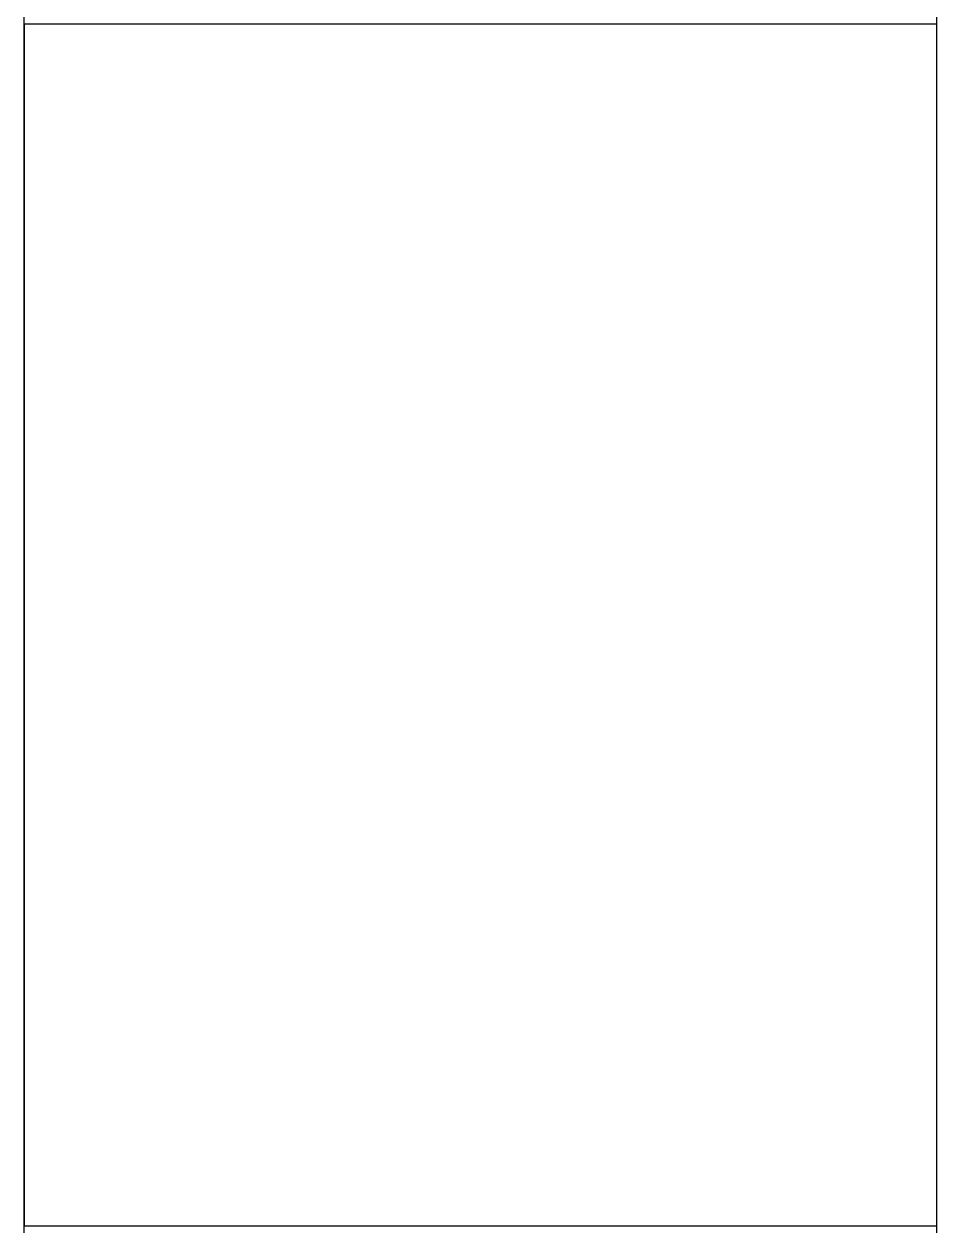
# Model space of a CAD drawing. Header units: millimetres. Extents: x -0.95 to 0.95, y -1 to 1.5.
import ezdxf

# ---------------------------------------------------------------- set-up
doc = ezdxf.new("R2010")
doc.units = ezdxf.units.MM
doc.linetypes.add('K5LT_BASIC', pattern=[0])

# ---------------------------------------------------------------- blocks, each defined once
blk = doc.blocks.new('U0')
at = {"color": 150, "linetype": 'K5LT_BASIC', "lineweight": 25, "true_color": 0x0080ff}
for p, q in [((0.95, 1.5), (-0.95, 1.5)), ((-0.95, 1.5), (-0.95, -1)), ((0.95, -1), (0.95, 1.5)), ((-0.95, -1), (0.95, -1))]:
    blk.add_line(p, q, dxfattribs=at)

msp = doc.modelspace()

# ---------------------------------------------------------------- linework, layer by layer
at = {"color": 232, "true_color": 0xc52b79}
for p in [(-0.95, 1.1), (0.95, 1.1)]:
    msp.add_xline(p, (0, 1), dxfattribs=at)

# ---------------------------------------------------------------- block references
msp.add_blockref('U0', (0, 0))

doc.saveas('drawing.dxf')
